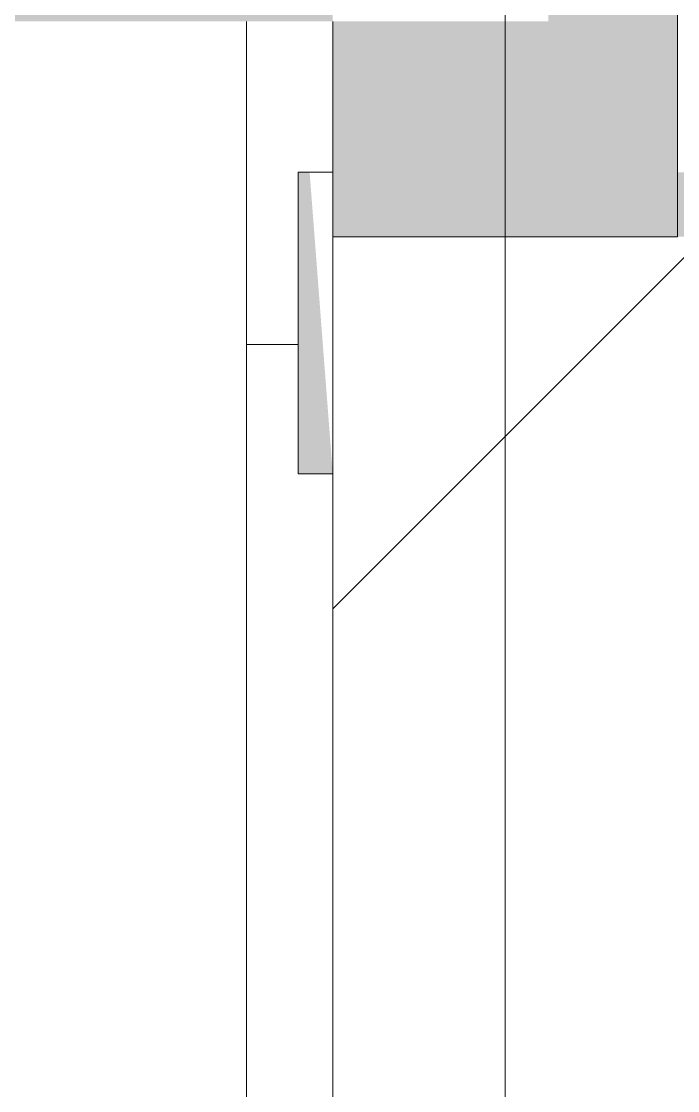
# Model space of a CAD drawing. Header units: millimetres. Extents: x -7229 to 200285, y -8553 to 29000.
# Drawn here: x 38197.7 to 38350, y 11926.9 to 12175 of the extents above; entities that cross this region are included whole.
import ezdxf

# ---------------------------------------------------------------- set-up
doc = ezdxf.new("R2010")
doc.units = ezdxf.units.MM
for name, color, linetype, lineweight, true_color in [('A-DOOR-1', 7, 'Continuous', 5, 0xaaaaaa), ('A-DOOR-2', 7, 'Continuous', 5, 0xe2e2e2), ('A-DOOR-FRAM-1', 7, 'Continuous', 5, 0xe2e2e2), ('A-DOOR-FRAM-2', 7, 'Continuous', 5, 0xaaaaaa), ('A-FLOR-1', 7, 'Continuous', 5, 0xaaaaaa)]:
    doc.layers.add(name, color=color, linetype=linetype, lineweight=lineweight, true_color=true_color)
doc.layers.add('I-WALL', color=7, linetype='Continuous', lineweight=5)
doc.layers.add('Оси', color=7, linetype='Continuous', lineweight=9)

# ---------------------------------------------------------------- blocks, each defined once
blk = doc.blocks.new('110_Дверь_СКБ_2Ст - Д-2 1450x2100h_Лестничная клетка EIS60-31891763-1_2_2_птичка зашивка')
at = {"layer": 'A-DOOR-2'}
blk.add_hatch(color=256, dxfattribs=at).paths.add_polyline_path([(-637.5, 510), (-637.5, 110), (-587.5, 110), (-587.5, 510)])
h = blk.add_hatch(color=256, dxfattribs=at)
h.paths.add_polyline_path([(-687.5, 30), (-627.5, 30), (-627.5, 60), (-637.5, 60), (-637.5, 110), (-687.5, 110)])
h.paths.add_polyline_path([(652.5, 30), (712.5, 30), (712.5, 110), (662.5, 110), (662.5, 60), (652.5, 60), (652.5, 50)])
at = {"layer": 'A-DOOR-FRAM-1'}
for points in [[(-742.5, 118), (-742.5, 110), (-672.5, 115.38), (-672.5, 118), (-712.5, 118)], [(-687.5, -11), (-672.5, -11), (-672.5, 30), (-687.5, 30)]]:
    blk.add_hatch(color=256, dxfattribs=at).paths.add_polyline_path(points)
at = {"layer": 'A-DOOR-FRAM-2'}
for p, q in [((-672.5, 118), (-742.5, 118)), ((-742.5, 118), (-742.5, 110)), ((-672.5, 110), (-672.5, 118)), ((-742.5, 110), (-672.5, 110)), ((-637.5, 110), (-687.5, 110)), ((-687.5, 110), (-687.5, 30)), ((-687.5, 30), (-627.5, 30))]:
    blk.add_line(p, q, dxfattribs=at)

msp = doc.modelspace()

# ---------------------------------------------------------------- hatches: boundary and pattern name
at = {"layer": 'I-WALL'}
h = msp.add_hatch(dxfattribs=at)
h.set_pattern_fill('FP_2', color=256, style=0, pattern_type=2)
h.set_pattern_definition([(45, (0, 0), (-285.123, 285.123), []), (45, (285.12, 0), (-285.123, 285.123), [504.031, -100.806, 16.764, -84.042])])
h.paths.add_polyline_path([(38391, 11200), (38391, 12125), (38270, 12125), (38270, 11200)])
h.paths.add_polyline_path([(38320, 13525), (38391, 13525), (38391, 15200), (38270, 15200), (38270, 13525)])

# ---------------------------------------------------------------- linework, layer by layer
at = {"layer": 'A-FLOR-1'}
for p, q in [((38250, 11220), (38250, 12175)), ((38250, 12100), (38262, 12100))]:
    msp.add_line(p, q, dxfattribs=at)
at = {"layer": 'I-WALL'}
msp.add_line((38270, 12070), (38270, 11200), dxfattribs=at)
at = {"layer": 'Оси'}
msp.add_line((38310, 11299.72), (38310, 23799.72), dxfattribs=at)

# ---------------------------------------------------------------- block references
at = {"layer": 'A-DOOR-1', "rotation": 89.99999999999991}
msp.add_blockref('110_Дверь_СКБ_2Ст - Д-2 1450x2100h_Лестничная клетка EIS60-31891763-1_2_2_птичка зашивка', (38380, 12812.5), dxfattribs=at)

doc.saveas('drawing.dxf')
